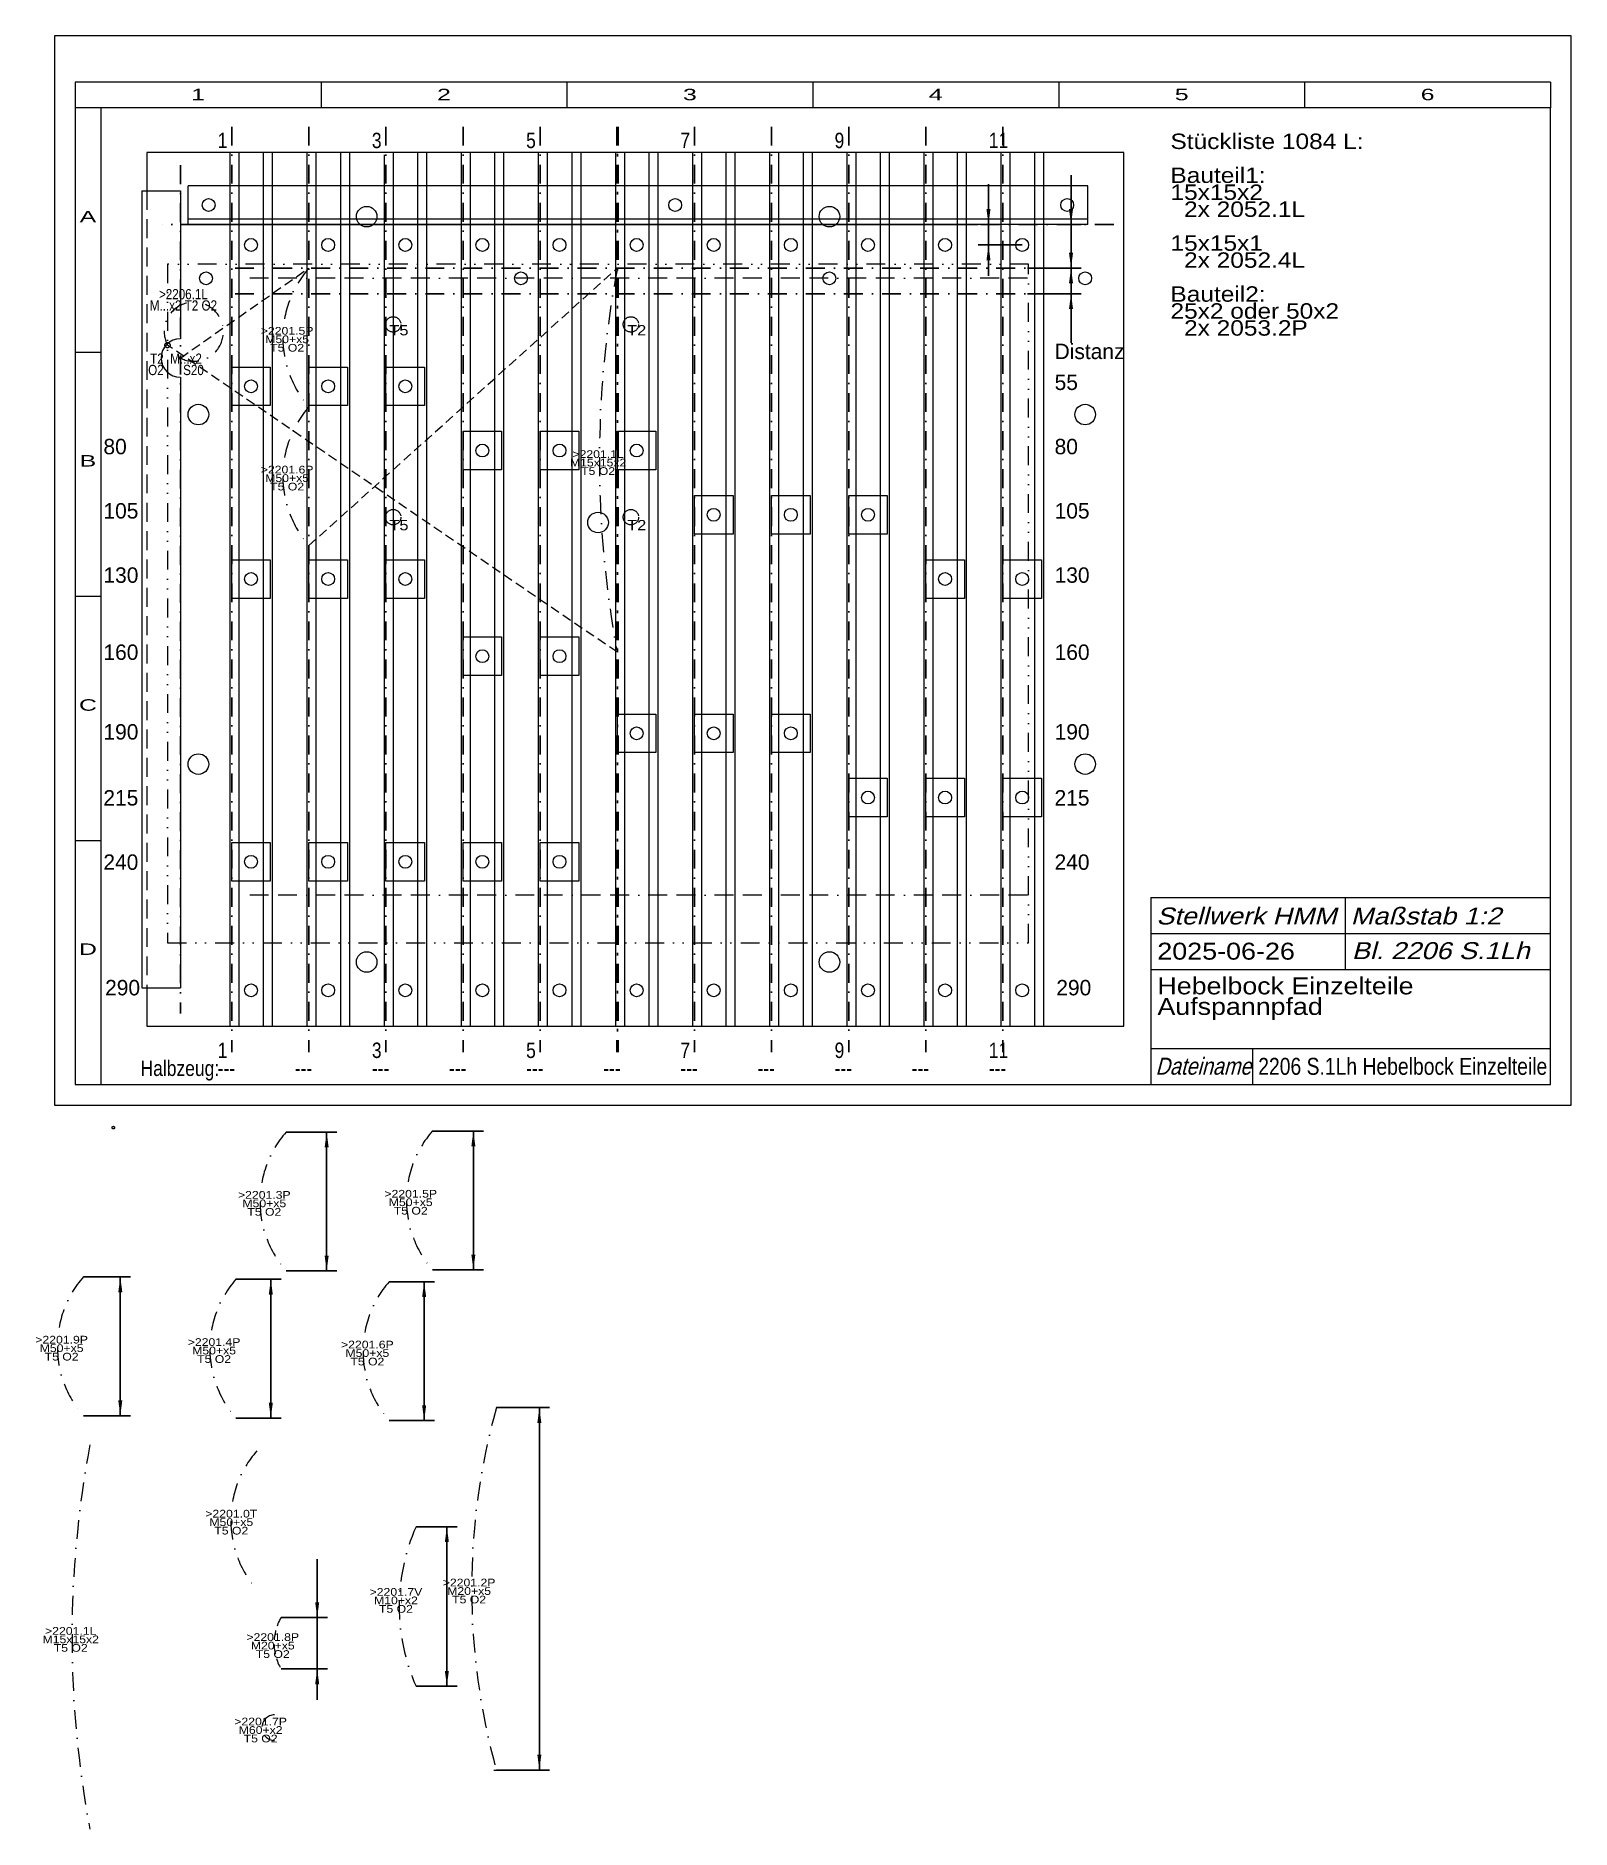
# Model space of a CAD drawing. Extents: x -5 to 592, y -280 to 418.
import ezdxf
from ezdxf.enums import TextEntityAlignment as Align

# ---------------------------------------------------------------- set-up
doc = ezdxf.new("R2010")
doc.units = 0
doc.header["$LTSCALE"] = 14.705507
for name, pattern in [('BORDER', [1.75, 0.5, -0.25, 0.5, -0.25, 0, -0.25]), ('DASHDOT', [1, 0.5, -0.25, 0, -0.25]), ('DASHED', [0.75, 0.5, -0.25]), ('DIVIDE', [1.25, 0.5, -0.25, 0, -0.25, 0, -0.25]), ('HIDDEN', [0.375, 0.25, -0.125]), ('PHANTOM', [2.5, 1.25, -0.25, 0.25, -0.25, 0.25, -0.25])]:
    doc.linetypes.add(name, pattern=pattern)
for name, color, linetype, lineweight in [('108____ VORLAGEN', 230, 'CONTINUOUS', 13), ('2201___ HEBELBOCK', 190, 'DASHDOT', 0), ('2206_1L', 14, 'CONTINUOUS', 13), ('_TEMP', 7, 'CONTINUOUS', 50), ('BEMASSUNG', 7, 'CONTINUOUS', 25), ('BESCHRIFTUNG', 7, 'CONTINUOUS', 25), ('HILFSLINIEN', 3, 'CONTINUOUS', 0), ('KONSTRUKTION', 7, 'CONTINUOUS', 0), ('MASSGRENZEN', 172, 'CONTINUOUS', 25), ('MASSLINIEN', 172, 'CONTINUOUS', 25), ('MASSTEXTE', 212, 'CONTINUOUS', 25), ('MITTELLINIEN', 5, 'DASHDOT', 25), ('PFADE', 30, 'CONTINUOUS', 13), ('STANDARD', 7, 'CONTINUOUS', 0)]:
    doc.layers.add(name, color=color, linetype=linetype, lineweight=lineweight)
doc.styles.add('Arial', font='arial.ttf')

# ---------------------------------------------------------------- blocks, each defined once
blk = doc.blocks.new('D386684416')
at = {"layer": 'MASSGRENZEN'}
for points in [[(365.33, 344.67), (364.55, 350.61), (366.11, 350.61)], [(365.33, 336.67), (366.11, 330.72), (364.55, 330.72)]]:
    blk.add_solid(points, dxfattribs=at)
at = {"layer": 'MASSLINIEN', "color": 172}
for p, q in [((365.33, 344.67), (365.33, 360.27)), ((53.95, 344.67), (361.33, 344.67)), ((365.33, 336.67), (365.33, 344.67)), ((378.45, 336.67), (361.33, 336.67)), ((365.33, 336.67), (365.33, 324.68))]:
    blk.add_line(p, q, dxfattribs=at)
blk = doc.blocks.new('D386684160')
at = {"layer": 'MASSGRENZEN'}
for points in [[(397.44, 344.67), (396.66, 350.61), (398.23, 350.61)], [(397.44, 327.67), (398.23, 321.72), (396.66, 321.72)]]:
    blk.add_solid(points, dxfattribs=at)
at = {"layer": 'MASSLINIEN', "color": 172}
for p, q in [((397.44, 344.67), (397.44, 363.8)), ((397.44, 344.67), (397.44, 327.67)), ((397.44, 344.67), (401.44, 344.67)), ((380.5, 327.67), (401.44, 327.67)), ((397.44, 327.67), (397.44, 315.68))]:
    blk.add_line(p, q, dxfattribs=at)
blk = doc.blocks.new('D386683904')
at = {"layer": 'MASSGRENZEN'}
for points in [[(397.44, 327.67), (396.66, 333.61), (398.23, 333.61)], [(397.44, 317.67), (398.23, 311.72), (396.66, 311.72)]]:
    blk.add_solid(points, dxfattribs=at)
at = {"layer": 'MASSLINIEN', "color": 172}
for p, q in [((397.44, 327.67), (397.44, 339.65)), ((380.5, 327.67), (401.44, 327.67)), ((397.44, 327.67), (397.44, 317.67)), ((380.5, 317.67), (401.44, 317.67)), ((397.44, 317.67), (397.44, 298.53))]:
    blk.add_line(p, q, dxfattribs=at)
blk = doc.blocks.new('D386683392')
at = {"layer": 'MASSGRENZEN'}
for points in [[(145.79, -66.74), (146.58, -72.69), (145.01, -72.69)], [(145.79, -120.74), (145.01, -114.79), (146.58, -114.79)]]:
    blk.add_solid(points, dxfattribs=at)
at = {"layer": 'MASSLINIEN', "color": 172}
for p, q in [((132.16, -66.74), (149.79, -66.74)), ((145.79, -66.74), (145.79, -120.74)), ((132.16, -120.74), (149.79, -120.74))]:
    blk.add_line(p, q, dxfattribs=at)
blk = doc.blocks.new('D386683136')
at = {"layer": 'MASSGRENZEN'}
for points in [[(27.59, -64.83), (28.38, -70.78), (26.81, -70.78)], [(27.59, -118.83), (26.81, -112.88), (28.38, -112.88)]]:
    blk.add_solid(points, dxfattribs=at)
at = {"layer": 'MASSLINIEN', "color": 172}
for p, q in [((13.22, -64.83), (31.59, -64.83)), ((27.59, -64.83), (27.59, -118.83)), ((13.22, -118.83), (31.59, -118.83))]:
    blk.add_line(p, q, dxfattribs=at)
blk = doc.blocks.new('D386682880')
at = {"layer": 'MASSGRENZEN'}
for points in [[(164.94, -8.06), (165.72, -14.01), (164.16, -14.01)], [(164.94, -62.06), (164.16, -56.12), (165.72, -56.12)]]:
    blk.add_solid(points, dxfattribs=at)
at = {"layer": 'MASSLINIEN', "color": 172}
for p, q in [((149.04, -8.06), (168.94, -8.06)), ((164.94, -8.06), (164.94, -62.06)), ((149.04, -62.06), (168.94, -62.06))]:
    blk.add_line(p, q, dxfattribs=at)
blk = doc.blocks.new('D386670848')
at = {"layer": 'MASSGRENZEN'}
for points in [[(190.61, -115.68), (191.39, -121.63), (189.83, -121.63)], [(190.61, -256.68), (189.83, -250.73), (191.39, -250.73)]]:
    blk.add_solid(points, dxfattribs=at)
at = {"layer": 'MASSLINIEN', "color": 172}
for p, q in [((173.9, -115.68), (194.61, -115.68)), ((190.61, -115.68), (190.61, -256.68)), ((173.9, -256.68), (194.61, -256.68))]:
    blk.add_line(p, q, dxfattribs=at)
blk = doc.blocks.new('D386670592')
at = {"layer": 'MASSGRENZEN'}
for points in [[(86.14, -65.76), (86.92, -71.71), (85.36, -71.71)], [(86.14, -119.76), (85.36, -113.81), (86.92, -113.81)]]:
    blk.add_solid(points, dxfattribs=at)
at = {"layer": 'MASSLINIEN', "color": 172}
for p, q in [((72.54, -65.76), (90.14, -65.76)), ((86.14, -65.76), (86.14, -119.76)), ((72.54, -119.76), (90.14, -119.76))]:
    blk.add_line(p, q, dxfattribs=at)
blk = doc.blocks.new('D386678784')
at = {"layer": 'MASSGRENZEN'}
for points in [[(154.63, -162.06), (155.41, -168.01), (153.85, -168.01)], [(154.63, -224.06), (153.85, -218.11), (155.41, -218.11)]]:
    blk.add_solid(points, dxfattribs=at)
at = {"layer": 'MASSLINIEN', "color": 172}
for p, q in [((142.63, -162.06), (158.63, -162.06)), ((154.63, -162.06), (154.63, -224.06)), ((142.63, -224.06), (158.63, -224.06))]:
    blk.add_line(p, q, dxfattribs=at)
blk = doc.blocks.new('D386682112')
at = {"layer": 'MASSGRENZEN'}
for points in [[(104.18, -197.33), (103.4, -191.38), (104.97, -191.38)], [(104.18, -217.33), (104.97, -223.28), (103.4, -223.28)]]:
    blk.add_solid(points, dxfattribs=at)
at = {"layer": 'MASSLINIEN', "color": 172}
for p, q in [((104.18, -197.33), (104.18, -174.67)), ((90.13, -197.33), (108.18, -197.33)), ((104.18, -197.33), (104.18, -217.33)), ((90.13, -217.33), (108.18, -217.33)), ((104.18, -217.33), (104.18, -229.31))]:
    blk.add_line(p, q, dxfattribs=at)
blk = doc.blocks.new('D386679296')
at = {"layer": 'MASSGRENZEN'}
for points in [[(107.87, -8.5), (108.65, -14.45), (107.08, -14.45)], [(107.87, -62.5), (107.08, -56.56), (108.65, -56.56)]]:
    blk.add_solid(points, dxfattribs=at)
at = {"layer": 'MASSLINIEN', "color": 172}
for p, q in [((92.08, -8.5), (111.87, -8.5)), ((107.87, -8.5), (107.87, -62.5)), ((92.08, -62.5), (111.87, -62.5))]:
    blk.add_line(p, q, dxfattribs=at)

msp = doc.modelspace()

# ---------------------------------------------------------------- linework, layer by layer
at = {"layer": '108____ VORLAGEN', "linetype": 'DASHDOT'}
msp.add_arc((56.19, 302.9), 11.5, 242.90524, 567.09476, dxfattribs=at)
at = {"layer": '2201___ HEBELBOCK', "linetype": 'PHANTOM'}
msp.add_circle((24.89, -6.74), 0.5, dxfattribs=at)
at = {"layer": '2201___ HEBELBOCK'}
for centre, radius, start, end in [((123.02, -35.5), 41.07, 138.89603, 221.10397), ((179.98, -35.06), 41.07, 138.89603, 221.10397), ((44.17, -91.83), 41.07, 138.89603, 221.10397), ((103.49, -92.76), 41.07, 138.89603, 221.10397), ((163.1, -93.74), 41.07, 138.89603, 221.10397), ((111.65, -159.52), 41.07, 138.89603, 221.10397), ((212.4, -193.06), 76.34, 156.04255, 203.95745)]:
    msp.add_arc(centre, radius, start, end, dxfattribs=at)
at = {"layer": '2201___ HEBELBOCK', "linetype": 'DASHDOT'}
for centre, radius, start, end in [((427.65, -186.18), 263.36, 164.47308, 195.52692), ((412.46, -204.92), 403.65, 169.32813, 190.67187)]:
    msp.add_arc(centre, radius, start, end, dxfattribs=at)
at = {"layer": '2201___ HEBELBOCK', "linetype": 'HIDDEN'}
msp.add_arc((107.05, -207.33), 19.66, 149.41815, 210.58185, dxfattribs=at)
at = {"layer": '2201___ HEBELBOCK', "linetype": 'DASHED'}
msp.add_arc((87.68, -240.18), 5, 91.13198, 268.86802, dxfattribs=at)
at = {"layer": '2206_1L', "linetype": 'HIDDEN'}
for p, q in [((50.95, 292.67), (100.95, 327.67)), ((100.95, 219.67), (220.95, 327.67)), ((220.95, 178.17), (45.95, 297.67))]:
    msp.add_line(p, q, dxfattribs=at)
at = {"layer": '2206_1L', "linetype": 'PHANTOM'}
for centre, radius in [((133.73, 305.74), 3), ((226.23, 305.74), 3), ((45.95, 297.67), 1), ((50.95, 292.67), 0.5), ((133.73, 230.75), 3), ((226.23, 230.75), 3)]:
    msp.add_circle(centre, radius, dxfattribs=at)
at = {"layer": '2206_1L', "linetype": 'DASHDOT'}
for centre, radius, start, end in [((131.89, 300.67), 41.07, 138.89603, 221.10397), ((617.62, 252.92), 403.65, 169.32813, 190.67187), ((131.89, 246.67), 41.07, 138.89603, 221.10397)]:
    msp.add_arc(centre, radius, start, end, dxfattribs=at)
at = {"layer": '_TEMP', "lineweight": 0}
for p, q in [((428.44, 82.8), (583.83, 82.8)), ((428.44, 82.8), (428.44, 10)), ((504.04, 82.8), (504.04, 54.8)), ((428.44, 68.8), (583.83, 68.8)), ((428.44, 54.8), (583.83, 54.8)), ((428.44, 24), (583.83, 24)), ((468.04, 24), (468.04, 10))]:
    msp.add_line(p, q, dxfattribs=at)
at = {"layer": 'HILFSLINIEN'}
msp.add_line((172.9, -256.68), (179.71, -256.68), dxfattribs=at)
at = {"layer": 'KONSTRUKTION', "color": 8}
for p, q in [((417.95, 372.67), (37.95, 372.67)), ((37.95, 372.67), (37.95, 357.67)), ((70.2, 372.67), (70.2, 32.67)), ((73.7, 372.67), (73.7, 32.67)), ((83.2, 372.67), (83.2, 32.67)), ((86.7, 372.67), (86.7, 32.67)), ((100.2, 372.67), (100.2, 32.67)), ((103.7, 372.67), (103.7, 32.67)), ((113.2, 372.67), (113.2, 32.67)), ((116.7, 372.67), (116.7, 32.67)), ((130.2, 371.67), (130.2, 32.67)), ((133.7, 372.67), (133.7, 32.67)), ((143.2, 372.67), (143.2, 32.67)), ((146.7, 372.67), (146.7, 32.67)), ((160.2, 372.67), (160.2, 32.67)), ((163.7, 372.67), (163.7, 32.67)), ((173.2, 372.67), (173.2, 32.67)), ((176.7, 372.67), (176.7, 32.67)), ((190.2, 372.67), (190.2, 32.67)), ((193.7, 372.67), (193.7, 32.67)), ((203.2, 372.67), (203.2, 32.67)), ((206.7, 372.67), (206.7, 32.67)), ((220.2, 372.67), (220.2, 32.67)), ((223.7, 372.67), (223.7, 32.67)), ((233.2, 372.67), (233.2, 32.67)), ((236.7, 372.67), (236.7, 32.67)), ((250.2, 372.67), (250.2, 32.67)), ((253.7, 372.67), (253.7, 32.67)), ((263.2, 372.67), (263.2, 32.67)), ((266.7, 372.67), (266.7, 32.67)), ((280.2, 372.67), (280.2, 32.67)), ((283.7, 372.67), (283.7, 32.67)), ((293.2, 372.67), (293.2, 32.67)), ((296.7, 372.67), (296.7, 32.67)), ((310.2, 372.67), (310.2, 32.67)), ((313.7, 372.67), (313.7, 32.67)), ((323.2, 372.67), (323.2, 32.67)), ((326.7, 372.67), (326.7, 32.67)), ((340.2, 372.67), (340.2, 32.67)), ((343.7, 372.67), (343.7, 32.67)), ((353.2, 372.67), (353.2, 32.67)), ((356.7, 372.67), (356.7, 32.67)), ((370.2, 372.67), (370.2, 32.67)), ((373.7, 372.67), (373.7, 32.67)), ((383.2, 372.67), (383.2, 32.67)), ((386.7, 372.67), (386.7, 32.67)), ((417.95, 32.67), (417.95, 372.67)), ((35.95, 357.67), (35.95, 47.67)), ((35.95, 357.67), (50.95, 357.67)), ((50.95, 357.67), (50.95, 300.17)), ((403.95, 359.67), (53.95, 359.67)), ((53.95, 344.67), (53.95, 359.67)), ((403.95, 344.67), (403.95, 359.67)), ((403.95, 346.67), (53.95, 346.67)), ((403.95, 344.67), (53.95, 344.67)), ((50.95, 285.17), (50.95, 47.67)), ((35.95, 47.67), (50.95, 47.67)), ((37.95, 47.67), (37.95, 32.67)), ((37.95, 32.67), (417.95, 32.67))]:
    msp.add_line(p, q, dxfattribs=at)
at = {"layer": 'KONSTRUKTION', "color": 8, "linetype": 'DASHED'}
msp.add_line((37.95, 357.67), (37.95, 47.67), dxfattribs=at)
at = {"layer": 'KONSTRUKTION', "color": 8, "linetype": 'BORDER'}
for p, q in [((380.5, 323.67), (75.5, 323.67)), ((380.5, 83.67), (75.5, 83.67))]:
    msp.add_line(p, q, dxfattribs=at)
at = {"layer": 'KONSTRUKTION', "color": 252}
for p, q in [((70.95, 289.17), (85.95, 289.17)), ((70.95, 274.17), (70.95, 289.17)), ((85.95, 289.17), (85.95, 274.17)), ((100.95, 274.17), (100.95, 289.17)), ((100.95, 289.17), (115.95, 289.17)), ((115.95, 289.17), (115.95, 274.17)), ((130.95, 274.17), (130.95, 289.17)), ((130.95, 289.17), (145.95, 289.17)), ((145.95, 289.17), (145.95, 274.17)), ((85.95, 274.17), (70.95, 274.17)), ((115.95, 274.17), (100.95, 274.17)), ((145.95, 274.17), (130.95, 274.17)), ((160.95, 249.17), (160.95, 264.17)), ((160.95, 264.17), (175.95, 264.17)), ((175.95, 264.17), (175.95, 249.17)), ((190.95, 249.17), (190.95, 264.17)), ((190.95, 264.17), (205.95, 264.17)), ((205.95, 264.17), (205.95, 249.17)), ((220.95, 264.17), (235.95, 264.17)), ((220.95, 249.17), (220.95, 264.17)), ((235.95, 264.17), (235.95, 249.17)), ((175.95, 249.17), (160.95, 249.17)), ((205.95, 249.17), (190.95, 249.17)), ((235.95, 249.17), (220.95, 249.17)), ((250.95, 224.17), (250.95, 239.17)), ((250.95, 239.17), (265.95, 239.17)), ((265.95, 239.17), (265.95, 224.17)), ((280.95, 224.17), (280.95, 239.17)), ((280.95, 239.17), (295.95, 239.17)), ((295.95, 239.17), (295.95, 224.17)), ((310.95, 239.17), (325.95, 239.17)), ((310.95, 224.17), (310.95, 239.17)), ((325.95, 239.17), (325.95, 224.17)), ((265.95, 224.17), (250.95, 224.17)), ((295.95, 224.17), (280.95, 224.17)), ((325.95, 224.17), (310.95, 224.17)), ((70.95, 199.17), (70.95, 214.17)), ((70.95, 214.17), (85.95, 214.17)), ((85.95, 214.17), (85.95, 199.17)), ((100.95, 199.17), (100.95, 214.17)), ((100.95, 214.17), (115.95, 214.17)), ((115.95, 214.17), (115.95, 199.17)), ((130.95, 214.17), (145.95, 214.17)), ((130.95, 199.17), (130.95, 214.17)), ((145.95, 214.17), (145.95, 199.17)), ((340.95, 199.17), (340.95, 214.17)), ((340.95, 214.17), (355.95, 214.17)), ((355.95, 214.17), (355.95, 199.17)), ((370.95, 199.17), (370.95, 214.17)), ((370.95, 214.17), (385.95, 214.17)), ((385.95, 214.17), (385.95, 199.17)), ((85.95, 199.17), (70.95, 199.17)), ((115.95, 199.17), (100.95, 199.17)), ((145.95, 199.17), (130.95, 199.17)), ((355.95, 199.17), (340.95, 199.17)), ((385.95, 199.17), (370.95, 199.17)), ((160.95, 169.17), (160.95, 184.17)), ((160.95, 184.17), (175.95, 184.17)), ((175.95, 184.17), (175.95, 169.17)), ((190.95, 169.17), (190.95, 184.17)), ((190.95, 184.17), (205.95, 184.17)), ((205.95, 184.17), (205.95, 169.17)), ((175.95, 169.17), (160.95, 169.17)), ((205.95, 169.17), (190.95, 169.17)), ((220.95, 139.17), (220.95, 154.17)), ((220.95, 154.17), (235.95, 154.17)), ((235.95, 154.17), (235.95, 139.17)), ((250.95, 139.17), (250.95, 154.17)), ((250.95, 154.17), (265.95, 154.17)), ((265.95, 154.17), (265.95, 139.17)), ((280.95, 154.17), (295.95, 154.17)), ((280.95, 139.17), (280.95, 154.17)), ((295.95, 154.17), (295.95, 139.17)), ((235.95, 139.17), (220.95, 139.17)), ((265.95, 139.17), (250.95, 139.17)), ((295.95, 139.17), (280.95, 139.17)), ((310.95, 114.17), (310.95, 129.17)), ((310.95, 129.17), (325.95, 129.17)), ((325.95, 129.17), (325.95, 114.17)), ((340.95, 114.17), (340.95, 129.17)), ((340.95, 129.17), (355.95, 129.17)), ((355.95, 129.17), (355.95, 114.17)), ((370.95, 129.17), (385.95, 129.17)), ((370.95, 114.17), (370.95, 129.17)), ((385.95, 129.17), (385.95, 114.17)), ((325.95, 114.17), (310.95, 114.17)), ((355.95, 114.17), (340.95, 114.17)), ((385.95, 114.17), (370.95, 114.17)), ((70.95, 89.17), (70.95, 104.17)), ((70.95, 104.17), (85.95, 104.17)), ((85.95, 104.17), (85.95, 89.17)), ((100.95, 89.17), (100.95, 104.17)), ((100.95, 104.17), (115.95, 104.17)), ((115.95, 104.17), (115.95, 89.17)), ((130.95, 104.17), (145.95, 104.17)), ((130.95, 89.17), (130.95, 104.17)), ((145.95, 104.17), (145.95, 89.17)), ((160.95, 89.17), (160.95, 104.17)), ((160.95, 104.17), (175.95, 104.17)), ((175.95, 104.17), (175.95, 89.17)), ((190.95, 89.17), (190.95, 104.17)), ((190.95, 104.17), (205.95, 104.17)), ((205.95, 104.17), (205.95, 89.17)), ((85.95, 89.17), (70.95, 89.17)), ((115.95, 89.17), (100.95, 89.17)), ((145.95, 89.17), (130.95, 89.17)), ((175.95, 89.17), (160.95, 89.17)), ((205.95, 89.17), (190.95, 89.17))]:
    msp.add_line(p, q, dxfattribs=at)
at = {"layer": 'KONSTRUKTION', "color": 8}
for centre, radius in [((61.95, 352.17), 2.5), ((123.45, 347.67), 4), ((243.45, 352.17), 2.5), ((303.45, 347.67), 4), ((395.95, 352.17), 2.5), ((78.45, 336.67), 2.5), ((78.45, 336.67), 2.5), ((108.45, 336.67), 2.5), ((108.45, 336.67), 2.5), ((138.45, 336.67), 2.5), ((138.45, 336.67), 2.5), ((168.45, 336.67), 2.5), ((168.45, 336.67), 2.5), ((198.45, 336.67), 2.5), ((198.45, 336.67), 2.5), ((228.45, 336.67), 2.5), ((228.45, 336.67), 2.5), ((258.45, 336.67), 2.5), ((258.45, 336.67), 2.5), ((288.45, 336.67), 2.5), ((288.45, 336.67), 2.5), ((318.45, 336.67), 2.5), ((318.45, 336.67), 2.5), ((348.45, 336.67), 2.5), ((348.45, 336.67), 2.5), ((378.45, 336.67), 2.5), ((378.45, 336.67), 2.5), ((60.95, 323.67), 2.5), ((183.45, 323.67), 2.5), ((303.45, 323.67), 2.5), ((402.95, 323.67), 2.5), ((78.45, 281.67), 2.5), ((78.45, 281.67), 2.5), ((108.45, 281.67), 2.5), ((108.45, 281.67), 2.5), ((138.45, 281.67), 2.5), ((138.45, 281.67), 2.5), ((57.97, 270.67), 4), ((402.95, 270.67), 4), ((168.45, 256.67), 2.5), ((168.45, 256.67), 2.5), ((198.45, 256.67), 2.5), ((198.45, 256.67), 2.5), ((228.45, 256.67), 2.5), ((228.45, 256.67), 2.5), ((213.45, 228.67), 4), ((258.45, 231.67), 2.5), ((258.45, 231.67), 2.5), ((288.45, 231.67), 2.5), ((288.45, 231.67), 2.5), ((318.45, 231.67), 2.5), ((318.45, 231.67), 2.5), ((78.45, 206.67), 2.5), ((78.45, 206.67), 2.5), ((108.45, 206.67), 2.5), ((108.45, 206.67), 2.5), ((138.45, 206.67), 2.5), ((138.45, 206.67), 2.5), ((348.45, 206.67), 2.5), ((348.45, 206.67), 2.5), ((378.45, 206.67), 2.5), ((378.45, 206.67), 2.5), ((168.45, 176.67), 2.5), ((168.45, 176.67), 2.5), ((198.45, 176.67), 2.5), ((198.45, 176.67), 2.5), ((228.45, 146.67), 2.5), ((228.45, 146.67), 2.5), ((258.45, 146.67), 2.5), ((258.45, 146.67), 2.5), ((288.45, 146.67), 2.5), ((288.45, 146.67), 2.5), ((57.97, 134.67), 4), ((402.95, 134.67), 4), ((318.45, 121.67), 2.5), ((318.45, 121.67), 2.5), ((348.45, 121.67), 2.5), ((348.45, 121.67), 2.5), ((378.45, 121.67), 2.5), ((378.45, 121.67), 2.5), ((78.45, 96.67), 2.5), ((78.45, 96.67), 2.5), ((108.45, 96.67), 2.5), ((108.45, 96.67), 2.5), ((138.45, 96.67), 2.5), ((138.45, 96.67), 2.5), ((168.45, 96.67), 2.5), ((168.45, 96.67), 2.5), ((198.45, 96.67), 2.5), ((198.45, 96.67), 2.5), ((123.45, 57.67), 4), ((303.45, 57.67), 4), ((78.45, 46.67), 2.5), ((78.45, 46.67), 2.5), ((108.45, 46.67), 2.5), ((108.45, 46.67), 2.5), ((138.45, 46.67), 2.5), ((138.45, 46.67), 2.5), ((168.45, 46.67), 2.5), ((168.45, 46.67), 2.5), ((198.45, 46.67), 2.5), ((198.45, 46.67), 2.5), ((228.45, 46.67), 2.5), ((228.45, 46.67), 2.5), ((258.45, 46.67), 2.5), ((258.45, 46.67), 2.5), ((288.45, 46.67), 2.5), ((288.45, 46.67), 2.5), ((318.45, 46.67), 2.5), ((318.45, 46.67), 2.5), ((348.45, 46.67), 2.5), ((348.45, 46.67), 2.5), ((378.45, 46.67), 2.5), ((378.45, 46.67), 2.5)]:
    msp.add_circle(centre, radius, dxfattribs=at)
msp.add_arc((50.95, 292.67), 7.5, 90, 270, dxfattribs=at)
at = {"layer": 'MITTELLINIEN'}
for p, q in [((70.95, 382.66), (70.95, 22.66)), ((100.95, 382.66), (100.95, 22.66)), ((130.95, 382.66), (130.95, 22.66)), ((160.95, 382.66), (160.95, 22.66)), ((190.95, 382.66), (190.95, 22.66)), ((250.95, 382.66), (250.95, 22.66)), ((280.95, 382.66), (280.95, 22.66)), ((310.95, 382.66), (310.95, 22.66)), ((340.95, 382.66), (340.95, 22.66)), ((370.95, 382.66), (370.95, 22.66)), ((50.95, 367.67), (50.95, 37.67)), ((414.04, 344.67), (43.89, 344.67)), ((390.5, 327.67), (65.5, 327.67)), ((390.5, 327.67), (65.5, 327.67)), ((390.5, 317.67), (65.5, 317.67)), ((390.5, 317.67), (65.5, 317.67))]:
    msp.add_line(p, q, dxfattribs=at)
at = {"layer": 'MITTELLINIEN', "color": 154, "lineweight": 50}
msp.add_line((220.95, 382.66), (220.95, 22.66), dxfattribs=at)
at = {"layer": 'PFADE', "linetype": 'DIVIDE', "lineweight": 20}
for p, q in [((380.95, 329.17), (45.95, 329.17)), ((45.95, 329.17), (45.95, 65.17)), ((380.95, 65.17), (380.95, 329.17)), ((45.95, 65.17), (380.95, 65.17))]:
    msp.add_line(p, q, dxfattribs=at)
at = {"layer": 'STANDARD'}
for p, q in [((592, 418), (2, 418)), ((2, 418), (2, 2)), ((592, 2), (592, 418)), ((584, 400), (10, 400)), ((10, 400), (10, 390)), ((105.67, 400), (105.67, 390)), ((201.33, 400), (201.33, 390)), ((297, 400), (297, 390)), ((392.67, 400), (392.67, 390)), ((488.33, 400), (488.33, 390)), ((584, 400), (584, 390)), ((10, 390), (10, 10)), ((20, 390), (10, 390)), ((20, 390), (20, 10)), ((584, 390), (20, 390)), ((584, 10), (584, 390)), ((10, 295), (20, 295)), ((10, 200), (20, 200)), ((10, 105), (20, 105)), ((10, 10), (20, 10)), ((20, 10), (584, 10)), ((2, 2), (592, 2))]:
    msp.add_line(p, q, dxfattribs=at)

# ---------------------------------------------------------------- block references
at = {"layer": 'BEMASSUNG'}
for name in ['D386684160', 'D386684416', 'D386683904', 'D386679296', 'D386682880', 'D386683136', 'D386670592', 'D386683392', 'D386670848', 'D386678784', 'D386682112']:
    msp.add_blockref(name, (0, 0), dxfattribs=at)

# ---------------------------------------------------------------- texts
at = {"layer": '108____ VORLAGEN', "insert": (52.14, 315.29), "char_height": 4, "attachment_point": 5, "line_spacing_factor": 0.66, "style": 'Arial'}
msp.add_mtext('\\W0.810845;>2206.1L\\PM...x2 T2 O2', dxfattribs=at)
at = {"layer": '2201___ HEBELBOCK', "linetype": 'DASHDOT', "char_height": 3, "attachment_point": 5, "line_spacing_factor": 0.66, "style": 'Arial'}
for s, insert in [('\\W1.135110;>2201.3P\\PM50+x5 \\PT5 O2', (83.61, -36.24)), ('\\W1.135110;>2201.5P\\PM50+x5 \\PT5 O2', (140.57, -35.8)), ('\\W1.135110;>2201.9P\\PM50+x5 \\PT5 O2', (4.76, -92.57)), ('\\W1.135110;>2201.4P\\PM50+x5 \\PT5 O2', (64.08, -93.5)), ('\\W1.135110;>2201.6P\\PM50+x5 \\PT5 O2', (123.7, -94.48)), ('\\W1.135136;>2201.0T\\PM50+x5 \\PT5 O2', (70.76, -160.26)), ('\\W1.135110;>2201.7V\\PM10+x2 \\PT5 O2', (134.82, -190.7)), ('\\W1.135110;>2201.2P\\PM20+x5\\PT5 O2', (163.29, -187.06)), ('\\W1.135145;>2201.1L\\PM15x15x2 \\PT5 O2', (8.31, -205.87)), ('\\W1.135110;>2201.8P\\PM20+x5 \\PT5 O2', (86.9, -208.28)), ('\\W1.135110;>2201.7P\\PM60+x2\\PT5 O2', (82.18, -241.13))]:
    msp.add_mtext(s, dxfattribs=dict(at, insert=insert))
at = {"layer": '2206_1L', "linetype": 'PHANTOM', "style": 'Arial', "width": 1.13511}
for s, p in [('T5', (132.3, 301.48)), ('T2', (224.8, 301.48)), ('T5', (132.3, 225.65)), ('T2', (224.8, 225.65))]:
    msp.add_text(s, height=4, dxfattribs=at).set_placement(p)
at = {"layer": '2206_1L', "linetype": 'DASHDOT', "char_height": 3, "attachment_point": 5, "line_spacing_factor": 0.66, "style": 'Arial'}
for s, insert in [('\\W1.135110;>2201.5P\\PM50+x5 \\PT5 O2', (92.49, 299.93)), ('\\W1.135145;>2201.1L\\PM15x15x2 \\PT5 O2', (213.47, 251.96)), ('\\W1.135110;>2201.6P\\PM50+x5 \\PT5 O2', (92.49, 245.93))]:
    msp.add_mtext(s, dxfattribs=dict(at, insert=insert))
at = {"layer": '2206_1L', "linetype": 'PHANTOM', "insert": (49.26, 290.19), "char_height": 4, "attachment_point": 5, "line_spacing_factor": 0.66, "style": 'Arial'}
msp.add_mtext('\\W0.810866;T2  M...x2\\PO2      S20\\P', dxfattribs=at)
at = {"layer": 'BESCHRIFTUNG', "style": 'Arial'}
for s, width, p in [('1', 0.810869, (65.46, 374.32)), ('3', 0.810869, (125.46, 374.32)), ('5', 0.810869, (185.46, 374.32)), ('7', 0.810869, (245.46, 374.32)), ('9', 0.810869, (305.46, 374.32)), ('11', 0.810869, (365.46, 374.32)), ('Distanz', 0.972766, (391.06, 292.25)), ('55', 0.972828, (391.06, 280.22)), ('80', 0.972828, (21.03, 255.22)), ('80', 0.972828, (391.06, 255.22)), ('105', 0.972828, (21.03, 230.22)), ('105', 0.972828, (391.06, 230.22)), ('130', 0.972828, (21.03, 205.22)), ('130', 0.972828, (391.06, 205.22)), ('160', 0.972828, (21.03, 175.22)), ('160', 0.972828, (391.06, 175.22)), ('190', 0.972828, (21.03, 144.23)), ('190', 0.972828, (391.06, 144.23)), ('215', 0.972828, (21, 118.56)), ('215', 0.972828, (391.03, 118.56)), ('240', 0.972828, (21, 93.55)), ('240', 0.972828, (391.03, 93.55)), ('290', 0.972828, (21.68, 44.71)), ('290', 0.972828, (391.71, 44.71)), ('1', 0.810869, (65.46, 20.34)), ('3', 0.810869, (125.46, 20.34)), ('5', 0.810869, (185.46, 20.34)), ('7', 0.810869, (245.46, 20.34)), ('9', 0.810869, (305.46, 20.34)), ('11', 0.810869, (365.46, 20.34)), ('Halbzeug:', 0.810868, (35.46, 13.34)), ('---', 0.810862, (65.46, 13.34)), ('---', 0.810862, (95.46, 13.34)), ('---', 0.810862, (125.46, 13.34)), ('---', 0.810862, (155.46, 13.34)), ('---', 0.810862, (185.46, 13.34)), ('---', 0.810862, (215.46, 13.34)), ('---', 0.810862, (245.46, 13.34)), ('---', 0.810862, (275.46, 13.34)), ('---', 0.810862, (305.46, 13.34)), ('---', 0.810862, (335.46, 13.34)), ('---', 0.810862, (365.46, 13.34))]:
    msp.add_text(s, height=6, dxfattribs=dict(at, width=width)).set_placement(p)
at = {"layer": 'BESCHRIFTUNG', "style": 'Arial', "oblique": 15}
for s, width, p in [('Stellwerk HMM', 1.130136, (430.63, 78.88)), ('Maßstab 1:2', 1.143719, (506.23, 78.88)), ('Bl. 2206 S.1Lh', 1.143724, (506.67, 65.4)), ('Dateiname', 0.835372, (430.3, 20.45))]:
    msp.add_text(s, height=6.6, dxfattribs=dict(at, width=width)).set_placement(p, align=Align.TOP_LEFT)
at = {"layer": 'BESCHRIFTUNG', "style": 'Arial'}
for s, width, p in [('2025-06-26', 1.135137, (431, 65.2)), ('2206 S.1Lh Hebelbock Einzelteile', 0.815612, (470.27, 20.4))]:
    msp.add_text(s, height=6.6, dxfattribs=dict(at, width=width)).set_placement(p, align=Align.TOP_LEFT)
at = {"layer": 'BESCHRIFTUNG', "attachment_point": 1, "style": 'Arial'}
for s, insert, char_height, line_spacing_factor in [('\\W1.135063;Stückliste 1084 L:\\P\\PBauteil1:\\P15x15x2\\P  2x 2052.1L\\P\\P15x15x1\\P  2x 2052.4L\\P\\PBauteil2:\\P25x2 oder 50x2\\P  2x 2053.2P\\P', (436.13, 379.98), 6, 0.66), ('\\W1.130202;Hebelbock Einzelteile\\PAufspannpfad', (431.07, 51.7), 6.6, 0.727273)]:
    msp.add_mtext(s, dxfattribs=dict(at, insert=insert, char_height=char_height, line_spacing_factor=line_spacing_factor))
at = {"layer": 'STANDARD', "style": 'Arial'}
for s, width, p in [('1', 1.547923, (57.83, 392.95)), ('2', 1.547922, (153.5, 392.95)), ('3', 1.547923, (249.17, 392.95)), ('4', 1.547923, (344.83, 392.95)), ('5', 1.547922, (440.5, 392.95)), ('6', 1.547923, (536.17, 392.95)), ('A', 1.547987, (15, 345.45)), ('B', 1.547987, (15, 250.45)), ('C', 1.548103, (15, 155.45)), ('D', 1.548104, (15, 60.45))]:
    msp.add_text(s, height=4.46, dxfattribs=dict(at, width=width)).set_placement(p, align=Align.CENTER)

doc.saveas('drawing.dxf')
